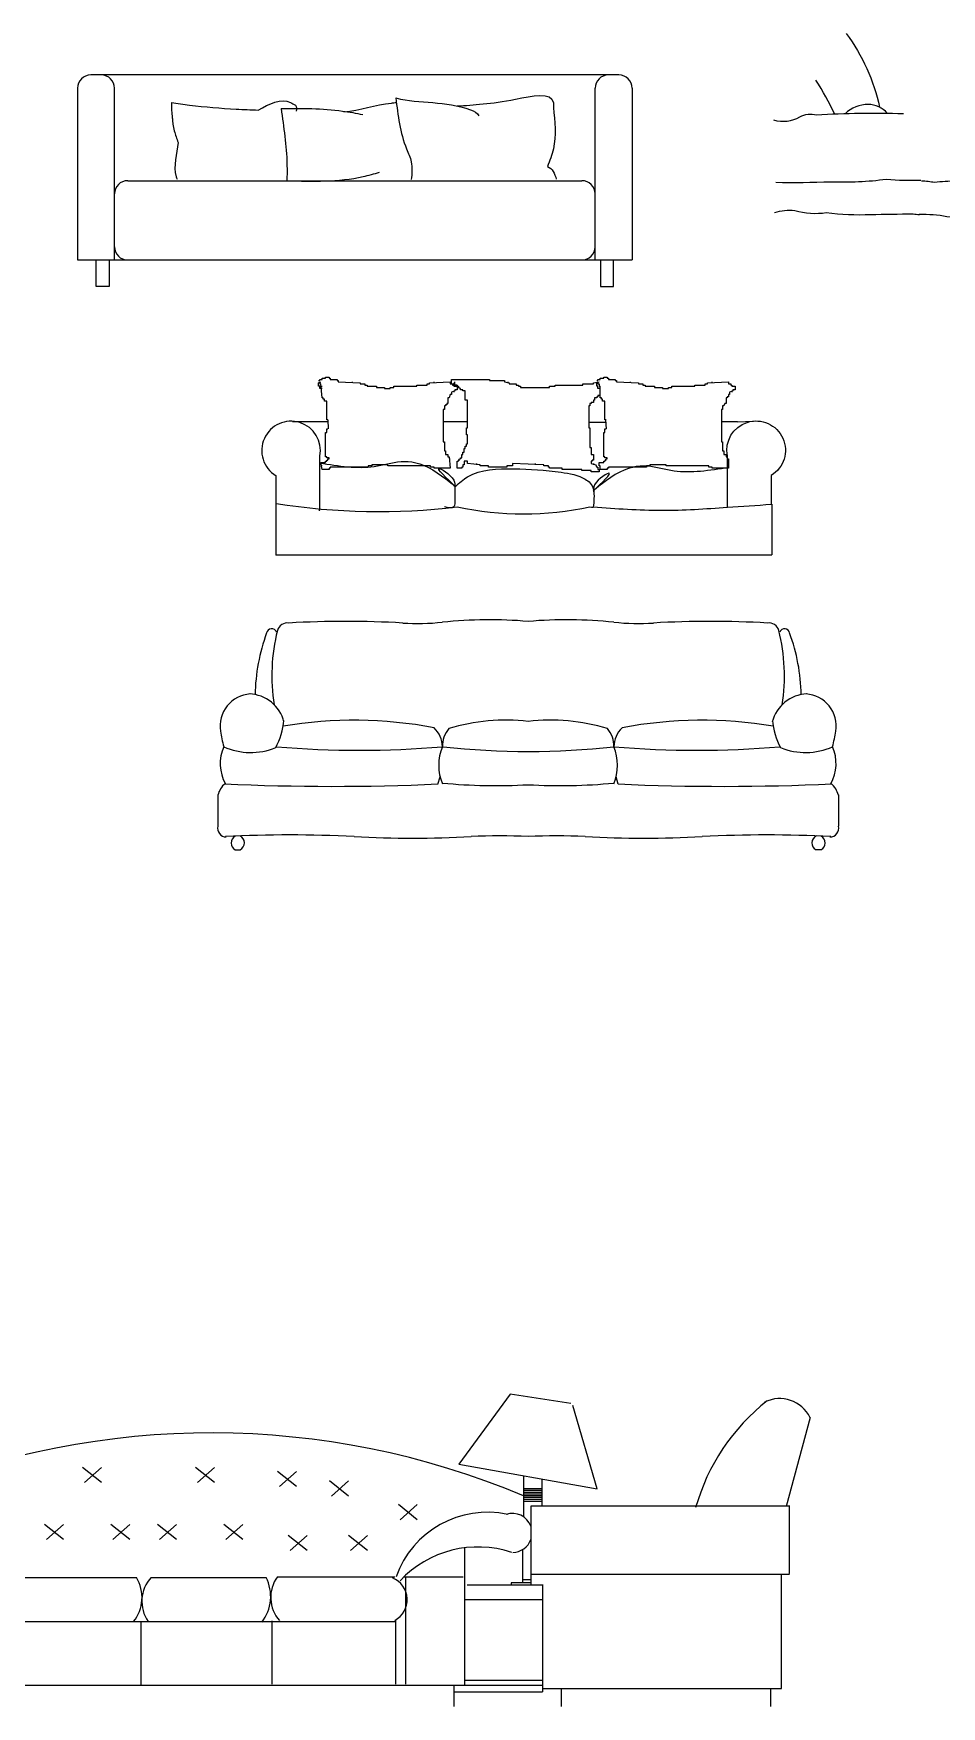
# Model space of a CAD drawing. Header units: inches. Extents: x 11.4 to 53.9, y 10.8 to 35.6.
# Drawn here: x 20.86 to 24.3, y 18.68 to 25.01 of the extents above; entities that cross this region are included whole.
import ezdxf

# ---------------------------------------------------------------- set-up
doc = ezdxf.new("R2010")
doc.units = ezdxf.units.IN
doc.header["$MEASUREMENT"] = 0
doc.layers.add('02', color=2, linetype='Continuous')
doc.layers.add('4', color=4, linetype='Continuous')

msp = doc.modelspace()

# ---------------------------------------------------------------- linework, layer by layer
at = {"layer": '02'}
for p, q in [((22.6616, 19.8625), (22.4676, 19.5969)), ((22.8914, 19.8266), (22.6616, 19.8625)), ((22.9919, 19.5036), (22.8986, 19.8194)), ((23.7085, 19.4377), (23.7992, 19.775)), ((21.1143, 19.5273), (21.0425, 19.5847)), ((21.0497, 19.5273), (21.1143, 19.5847)), ((21.542, 19.5273), (21.4702, 19.5847)), ((21.4774, 19.5273), (21.542, 19.5847)), ((21.8524, 19.5122), (21.7806, 19.5696)), ((21.7878, 19.5122), (21.8524, 19.5696)), ((22.4676, 19.5969), (22.9919, 19.5036)), ((22.0499, 19.4763), (21.9781, 19.5337)), ((21.9853, 19.4763), (22.0499, 19.5337)), ((22.7118, 19.5539), (22.7118, 19.3985)), ((22.7836, 19.4377), (22.7836, 19.5395)), ((22.3103, 19.3866), (22.2384, 19.444)), ((22.2456, 19.3866), (22.3103, 19.444)), ((22.7836, 19.5036), (22.7118, 19.5036)), ((22.7836, 19.4981), (22.7118, 19.4981)), ((22.7836, 19.4904), (22.7118, 19.4904)), ((22.7836, 19.4835), (22.7118, 19.4835)), ((22.7836, 19.478), (22.7118, 19.478)), ((22.7836, 19.4717), (22.7118, 19.4717)), ((22.7836, 19.4634), (22.7118, 19.4634)), ((22.7836, 19.4565), (22.7118, 19.4565)), ((23.7197, 19.4377), (22.7403, 19.4377)), ((22.7403, 19.4377), (22.7403, 19.1407)), ((23.7197, 19.1838), (23.7197, 19.4406)), ((20.9707, 19.312), (20.8989, 19.3694)), ((20.9061, 19.312), (20.9707, 19.3694)), ((21.2221, 19.312), (21.1502, 19.3694)), ((21.1574, 19.312), (21.2221, 19.3694)), ((21.3984, 19.312), (21.3266, 19.3694)), ((21.3338, 19.312), (21.3984, 19.3694)), ((21.6498, 19.312), (21.5779, 19.3694)), ((21.5851, 19.312), (21.6498, 19.3694)), ((21.8933, 19.2699), (21.8215, 19.3274)), ((21.8287, 19.2699), (21.8933, 19.3274)), ((22.1217, 19.2699), (22.0499, 19.3274)), ((22.0571, 19.2699), (22.1217, 19.3274)), ((22.4898, 18.7622), (22.4898, 19.2807)), ((22.7096, 19.1486), (22.7096, 19.2744)), ((20.5318, 19.1681), (21.2466, 19.1681)), ((21.302, 19.1686), (21.7375, 19.1686)), ((21.7805, 19.171), (22.2249, 19.171)), ((22.2589, 19.171), (22.4835, 19.171)), ((22.2673, 18.7644), (22.2673, 19.1668)), ((22.7861, 19.139), (22.4988, 19.139)), ((22.7403, 19.1486), (22.6654, 19.1486)), ((22.6654, 19.1486), (22.6654, 19.1381)), ((22.739, 19.1591), (22.7101, 19.1591)), ((22.7403, 19.1809), (23.7197, 19.1809)), ((22.7848, 19.1412), (22.7848, 18.7353)), ((23.6895, 18.7481), (23.6895, 19.1809)), ((22.4898, 19.0851), (22.7848, 19.0851)), ((20.7722, 19.0013), (22.2292, 19.0013)), ((21.2645, 18.7616), (21.2645, 19.0013)), ((21.7608, 18.7644), (21.7608, 19.0041)), ((22.2292, 18.7644), (22.2292, 19.0058)), ((20.2685, 18.7604), (22.7848, 18.7604)), ((22.4496, 18.6799), (22.4496, 18.7602)), ((22.4898, 18.7801), (22.7848, 18.7801)), ((22.7848, 18.7481), (23.6895, 18.7481)), ((23.6473, 18.7481), (23.6473, 18.6799)), ((22.4496, 18.7353), (22.7848, 18.7353)), ((22.8565, 18.6799), (22.8565, 18.744))]:
    msp.add_line(p, q, dxfattribs=at)
for centre, radius, start, end in [((24.1194, 19.2198), 0.7847, 128.10729, 164.26491), ((23.6819, 19.7164), 0.129, 26.10657, 116.06786), ((21.5301, 16.6581), 3.0574, 67.26157, 112.44226), ((22.5751, 19.0489), 0.3662, 77.73254, 160.53761), ((22.6708, 19.3371), 0.0738, 19.74981, 109.30173), ((22.5407, 18.8781), 0.4058, 71.71396, 136.80594), ((22.6708, 19.3371), 0.0738, 270.44296, 340.25019), ((21.1219, 19.0924), 0.1459, 321.34924, 31.28607), ((21.4034, 19.0777), 0.1362, 138.13419, 214.09488), ((21.599, 19.0966), 0.1561, 321.46915, 27.478), ((21.888, 19.0929), 0.1328, 143.97673, 221.44155), ((22.183, 19.0843), 0.089, 298.13823, 67.89139)]:
    msp.add_arc(centre, radius, start, end, dxfattribs=at)
at = {"layer": '4'}
for p, q in [((23.0736, 24.8552), (21.0737, 24.8552)), ((21.0237, 24.8052), (21.0237, 24.1551)), ((21.1637, 24.1551), (21.1637, 24.8052)), ((22.9836, 24.1551), (22.9836, 24.8052)), ((23.1236, 24.8052), (23.1236, 24.1551)), ((22.458, 24.7397), (22.458, 24.7397)), ((21.3865, 24.6921), (21.3865, 24.6921)), ((21.2137, 24.4551), (22.9336, 24.4551)), ((22.8152, 24.5016), (22.8152, 24.5016)), ((22.9836, 24.4051), (22.9836, 24.4051)), ((21.1637, 24.2051), (21.1637, 24.2051)), ((22.9836, 24.2051), (22.9836, 24.2051)), ((21.0237, 24.1551), (23.1236, 24.1551)), ((21.9367, 23.6987), (21.9411, 23.6987)), ((21.9367, 23.6899), (21.9455, 23.6943)), ((21.9367, 23.6768), (21.9367, 23.6899)), ((21.9411, 23.703), (21.9499, 23.703)), ((21.9411, 23.6987), (21.9411, 23.703)), ((21.9411, 23.6943), (21.9411, 23.6856)), ((21.9411, 23.6856), (21.9455, 23.6856)), ((21.9499, 23.6332), (21.9455, 23.6856)), ((21.9499, 23.7074), (21.963, 23.7074)), ((21.9499, 23.703), (21.9499, 23.7074)), ((21.963, 23.7074), (21.963, 23.7118)), ((21.963, 23.7118), (21.9761, 23.7118)), ((21.9761, 23.7118), (21.9761, 23.7074)), ((21.9761, 23.7074), (21.9804, 23.7074)), ((21.9804, 23.7074), (21.9804, 23.703)), ((21.9804, 23.703), (22.0067, 23.703)), ((22.0067, 23.703), (22.0067, 23.6987)), ((22.0067, 23.6987), (22.011, 23.6987)), ((22.011, 23.6987), (22.011, 23.6943)), ((22.011, 23.6943), (22.0941, 23.6899)), ((22.0635, 23.6943), (22.0635, 23.6899)), ((22.0941, 23.6899), (22.0941, 23.6856)), ((22.0941, 23.6856), (22.1116, 23.6856)), ((22.1116, 23.6856), (22.1116, 23.6812)), ((22.3475, 23.6856), (22.3563, 23.6856)), ((22.3475, 23.6812), (22.3475, 23.6856)), ((22.3563, 23.6899), (22.4349, 23.6943)), ((22.3563, 23.6856), (22.3563, 23.6899)), ((22.3738, 23.6899), (22.3738, 23.6943)), ((22.4349, 23.6943), (22.4349, 23.6856)), ((22.4349, 23.6856), (22.4481, 23.6856)), ((22.4393, 23.6856), (22.4393, 23.703)), ((22.4437, 23.6856), (22.4437, 23.6812)), ((22.4481, 23.6856), (22.4524, 23.6943)), ((22.4524, 23.6812), (22.4524, 23.6943)), ((22.5835, 23.703), (22.5835, 23.6987)), ((22.5835, 23.6987), (22.6403, 23.6987)), ((22.6403, 23.6987), (22.6403, 23.6943)), ((22.6403, 23.6943), (22.6578, 23.6899)), ((22.6535, 23.6943), (22.6535, 23.6899)), ((22.6578, 23.6899), (22.6578, 23.6856)), ((22.6578, 23.6856), (22.684, 23.6856)), ((22.684, 23.6856), (22.684, 23.6812)), ((22.9375, 23.6812), (22.9375, 23.6856)), ((22.9375, 23.6856), (22.9768, 23.6856)), ((22.9768, 23.6899), (22.9987, 23.6943)), ((22.9768, 23.6856), (22.9768, 23.6899)), ((22.99, 23.6987), (22.9943, 23.6987)), ((22.99, 23.6768), (22.99, 23.6899)), ((22.9943, 23.703), (23.0031, 23.703)), ((22.9943, 23.6987), (22.9943, 23.703)), ((22.9943, 23.6943), (22.9943, 23.6856)), ((22.9943, 23.6856), (22.9987, 23.6856)), ((22.9987, 23.6856), (22.9987, 23.6768)), ((23.0031, 23.703), (23.0031, 23.7074)), ((23.0031, 23.7074), (23.0162, 23.7074)), ((23.0162, 23.7118), (23.0293, 23.7118)), ((23.0162, 23.7074), (23.0162, 23.7118)), ((23.0293, 23.7118), (23.0293, 23.7074)), ((23.0293, 23.7074), (23.0337, 23.7074)), ((23.0337, 23.7074), (23.0337, 23.703)), ((23.0337, 23.703), (23.0599, 23.703)), ((23.0599, 23.703), (23.0599, 23.6987)), ((23.0599, 23.6987), (23.0643, 23.6987)), ((23.0643, 23.6987), (23.0643, 23.6943)), ((23.0643, 23.6943), (23.1473, 23.6899)), ((23.1167, 23.6943), (23.1167, 23.6899)), ((23.1473, 23.6899), (23.1473, 23.6856)), ((23.1473, 23.6856), (23.1648, 23.6856)), ((23.1648, 23.6856), (23.1648, 23.6812)), ((23.4008, 23.6856), (23.4095, 23.6856)), ((23.4008, 23.6812), (23.4008, 23.6856)), ((23.4095, 23.6899), (23.4882, 23.6943)), ((23.4095, 23.6856), (23.4095, 23.6899)), ((23.427, 23.6899), (23.427, 23.6943)), ((23.4882, 23.6943), (23.4882, 23.6856)), ((23.4882, 23.6856), (23.4969, 23.6856)), ((23.4969, 23.6856), (23.4969, 23.6812)), ((21.9411, 23.6768), (21.9367, 23.6768)), ((21.9411, 23.6681), (21.9411, 23.6768)), ((21.9499, 23.6681), (21.9411, 23.6681)), ((21.9455, 23.6768), (21.9499, 23.6768)), ((21.9542, 23.6332), (21.9499, 23.6332)), ((21.9542, 23.6288), (21.9542, 23.6332)), ((21.9586, 23.6288), (21.9542, 23.6288)), ((21.9586, 23.6201), (21.9586, 23.6288)), ((21.9673, 23.6201), (21.9586, 23.6201)), ((21.9673, 23.5502), (21.9673, 23.6201)), ((22.1116, 23.6812), (22.1203, 23.6812)), ((22.1203, 23.6812), (22.1203, 23.6768)), ((22.1203, 23.6768), (22.1553, 23.6768)), ((22.1553, 23.6768), (22.1553, 23.6725)), ((22.1553, 23.6725), (22.1858, 23.6725)), ((22.1858, 23.6725), (22.1858, 23.6681)), ((22.1858, 23.6681), (22.2077, 23.6681)), ((22.2077, 23.6725), (22.2208, 23.6725)), ((22.2077, 23.6681), (22.2077, 23.6725)), ((22.2208, 23.6768), (22.3082, 23.6768)), ((22.2208, 23.6725), (22.2208, 23.6768)), ((22.3082, 23.6812), (22.3475, 23.6812)), ((22.3082, 23.6768), (22.3082, 23.6812)), ((22.4262, 23.6332), (22.4262, 23.6113)), ((22.4306, 23.6332), (22.4262, 23.6332)), ((22.4349, 23.6463), (22.4306, 23.6332)), ((22.4349, 23.6375), (22.4306, 23.6375)), ((22.4393, 23.6463), (22.4349, 23.6463)), ((22.4524, 23.6594), (22.4393, 23.655)), ((22.4393, 23.655), (22.4393, 23.6463)), ((22.4437, 23.6812), (22.4481, 23.6812)), ((22.4481, 23.6812), (22.4481, 23.6768)), ((22.4481, 23.6768), (22.4655, 23.6768)), ((22.4481, 23.6594), (22.4481, 23.655)), ((22.4612, 23.6812), (22.4524, 23.6812)), ((22.4612, 23.6637), (22.4524, 23.6637)), ((22.4524, 23.6637), (22.4524, 23.6594)), ((22.4612, 23.6812), (22.4612, 23.6637)), ((22.4699, 23.6681), (22.4655, 23.6768)), ((22.4699, 23.6725), (22.4655, 23.6725)), ((22.4743, 23.6681), (22.4699, 23.6681)), ((22.4743, 23.6637), (22.4743, 23.6681)), ((22.483, 23.6637), (22.4743, 23.6637)), ((22.483, 23.6594), (22.483, 23.6637)), ((22.4918, 23.6594), (22.483, 23.6594)), ((22.4918, 23.6244), (22.4918, 23.6594)), ((22.5005, 23.6244), (22.4918, 23.6244)), ((22.5005, 23.5196), (22.5005, 23.6244)), ((22.684, 23.6812), (22.6928, 23.6812)), ((22.6928, 23.6812), (22.6928, 23.6768)), ((22.6928, 23.6768), (22.7015, 23.6768)), ((22.7015, 23.6768), (22.7015, 23.6725)), ((22.7015, 23.6725), (22.8108, 23.6725)), ((22.8108, 23.6768), (22.8326, 23.6768)), ((22.8108, 23.6725), (22.8108, 23.6768)), ((22.8326, 23.6812), (22.9375, 23.6812)), ((22.8326, 23.6768), (22.8326, 23.6812)), ((22.9768, 23.6244), (22.9768, 23.6157)), ((22.9812, 23.6244), (22.9768, 23.6244)), ((22.9812, 23.6332), (22.9812, 23.6244)), ((22.99, 23.6332), (22.9812, 23.6332)), ((22.9943, 23.6768), (22.99, 23.6768)), ((22.99, 23.6375), (22.99, 23.6332)), ((22.9943, 23.6375), (22.99, 23.6375)), ((22.9943, 23.6681), (22.9943, 23.6768)), ((23.0031, 23.6681), (22.9943, 23.6681)), ((23.0031, 23.6419), (22.9943, 23.6419)), ((22.9943, 23.6419), (22.9943, 23.6375)), ((22.9987, 23.6768), (23.0031, 23.6768)), ((23.0031, 23.6332), (23.0031, 23.6768)), ((23.0074, 23.6332), (23.0031, 23.6332)), ((23.0074, 23.6288), (23.0074, 23.6332)), ((23.0118, 23.6288), (23.0074, 23.6288)), ((23.0118, 23.6201), (23.0118, 23.6288)), ((23.0206, 23.6201), (23.0118, 23.6201)), ((23.0206, 23.5502), (23.0206, 23.6201)), ((23.1648, 23.6812), (23.1735, 23.6812)), ((23.1735, 23.6812), (23.1735, 23.6768)), ((23.1735, 23.6768), (23.2085, 23.6768)), ((23.2085, 23.6768), (23.2085, 23.6725)), ((23.2085, 23.6725), (23.2391, 23.6725)), ((23.2391, 23.6725), (23.2391, 23.6681)), ((23.2391, 23.6681), (23.2609, 23.6681)), ((23.2609, 23.6725), (23.274, 23.6725)), ((23.2609, 23.6681), (23.2609, 23.6725)), ((23.274, 23.6768), (23.3614, 23.6768)), ((23.274, 23.6725), (23.274, 23.6768)), ((23.3614, 23.6768), (23.3614, 23.6812)), ((23.3614, 23.6812), (23.4008, 23.6812)), ((23.4794, 23.6332), (23.4794, 23.6113)), ((23.4838, 23.6332), (23.4794, 23.6332)), ((23.4882, 23.6375), (23.4838, 23.6375)), ((23.4838, 23.6375), (23.4838, 23.6332)), ((23.4882, 23.6463), (23.4882, 23.6375)), ((23.4925, 23.6463), (23.4882, 23.6463)), ((23.5056, 23.6594), (23.4925, 23.655)), ((23.4925, 23.655), (23.4925, 23.6463)), ((23.4969, 23.6812), (23.5013, 23.6812)), ((23.5013, 23.6812), (23.5013, 23.6768)), ((23.5013, 23.6768), (23.5144, 23.6768)), ((23.5013, 23.6594), (23.5013, 23.655)), ((23.5144, 23.6637), (23.5056, 23.6637)), ((23.5056, 23.6637), (23.5056, 23.6594)), ((23.5144, 23.6768), (23.5144, 23.6637)), ((22.4087, 23.5895), (22.4087, 23.4673)), ((22.4131, 23.5895), (22.4087, 23.5895)), ((22.4175, 23.6026), (22.4131, 23.6026)), ((22.4131, 23.6026), (22.4131, 23.5895)), ((22.4218, 23.607), (22.4175, 23.607)), ((22.4175, 23.607), (22.4175, 23.6026)), ((22.4262, 23.6113), (22.4218, 23.6113)), ((22.4218, 23.6113), (22.4218, 23.607)), ((22.9637, 23.6026), (22.9594, 23.6026)), ((22.9594, 23.6026), (22.9594, 23.5196)), ((22.9681, 23.6113), (22.9637, 23.6113)), ((22.9637, 23.6113), (22.9637, 23.6026)), ((22.9681, 23.6157), (22.9681, 23.6113)), ((22.9768, 23.6157), (22.9681, 23.6157)), ((23.4619, 23.5895), (23.4619, 23.4673)), ((23.4663, 23.5895), (23.4619, 23.5895)), ((23.4707, 23.6026), (23.4663, 23.6026)), ((23.4663, 23.6026), (23.4663, 23.5895)), ((23.475, 23.6113), (23.4707, 23.6026)), ((23.475, 23.607), (23.4707, 23.607)), ((23.4794, 23.6113), (23.475, 23.6113)), ((21.9715, 23.5428), (21.8379, 23.5428)), ((21.963, 23.5022), (21.9673, 23.5022)), ((21.963, 23.4105), (21.963, 23.5022)), ((21.9717, 23.5502), (21.9673, 23.5502)), ((21.9673, 23.5153), (21.9717, 23.5153)), ((21.9673, 23.5022), (21.9673, 23.5153)), ((21.9714, 23.5502), (21.9721, 23.5159)), ((22.5005, 23.5428), (22.4087, 23.5428)), ((22.4961, 23.4935), (22.4961, 23.5196)), ((22.4961, 23.5196), (22.5005, 23.5196)), ((22.5005, 23.4935), (22.4961, 23.4935)), ((22.5005, 23.4585), (22.5005, 23.4935)), ((22.9594, 23.5415), (23.0233, 23.5415)), ((22.9594, 23.5196), (22.9637, 23.5196)), ((22.9637, 23.5196), (22.9637, 23.4454)), ((23.0162, 23.5022), (23.0206, 23.5022)), ((23.0162, 23.4105), (23.0162, 23.5022)), ((23.0249, 23.5502), (23.0206, 23.5502)), ((23.0206, 23.5022), (23.0206, 23.5153)), ((23.0206, 23.5153), (23.0249, 23.5153)), ((23.0227, 23.5502), (23.0249, 23.5153)), ((23.5231, 23.5428), (23.4619, 23.5428)), ((23.5227, 23.5428), (23.5833, 23.5454)), ((22.4087, 23.4673), (22.4131, 23.4673)), ((22.4131, 23.4673), (22.4131, 23.4323)), ((22.4131, 23.4323), (22.4175, 23.4323)), ((22.4175, 23.4323), (22.4175, 23.4192)), ((22.4874, 23.4411), (22.4918, 23.4411)), ((22.4874, 23.428), (22.4874, 23.4411)), ((22.4918, 23.4411), (22.4918, 23.4498)), ((22.4918, 23.4498), (22.4961, 23.4498)), ((22.4961, 23.4585), (22.5005, 23.4585)), ((22.4961, 23.4498), (22.4961, 23.4585)), ((22.9637, 23.4454), (22.9681, 23.4454)), ((22.9681, 23.4454), (22.9681, 23.4192)), ((23.4619, 23.4673), (23.4663, 23.4673)), ((23.4663, 23.4673), (23.4663, 23.4323)), ((23.4663, 23.4323), (23.4707, 23.4323)), ((23.4707, 23.4323), (23.4707, 23.4192)), ((21.9499, 23.3625), (21.9455, 23.3887)), ((21.9455, 23.3887), (21.963, 23.3887)), ((21.9499, 23.3756), (21.9455, 23.3756)), ((21.9673, 23.4105), (21.963, 23.4105)), ((21.963, 23.3887), (21.963, 23.393)), ((21.963, 23.393), (21.9673, 23.393)), ((21.9673, 23.4061), (21.9673, 23.4105)), ((21.9761, 23.4061), (21.9673, 23.4061)), ((21.9673, 23.393), (21.9673, 23.3974)), ((21.9673, 23.3974), (21.9717, 23.3974)), ((21.9717, 23.4018), (21.9761, 23.4018)), ((21.9717, 23.3974), (21.9717, 23.4018)), ((21.9761, 23.4018), (21.9761, 23.4061)), ((21.9761, 23.3668), (21.9761, 23.3625)), ((21.9804, 23.3668), (21.9761, 23.3668)), ((22.1247, 23.3712), (21.9804, 23.3712)), ((21.9804, 23.3712), (21.9804, 23.3668)), ((22.1378, 23.3756), (22.1247, 23.3756)), ((22.1247, 23.3756), (22.1247, 23.3712)), ((22.199, 23.3799), (22.1378, 23.3799)), ((22.1378, 23.3799), (22.1378, 23.3756)), ((22.199, 23.3756), (22.199, 23.3799)), ((22.3607, 23.3756), (22.199, 23.3756)), ((22.3607, 23.3712), (22.3607, 23.3756)), ((22.3738, 23.3712), (22.3607, 23.3712)), ((22.3738, 23.3668), (22.3738, 23.3712)), ((22.4349, 23.3668), (22.3738, 23.3668)), ((22.4175, 23.4192), (22.4262, 23.4192)), ((22.4262, 23.4192), (22.4262, 23.4105)), ((22.4262, 23.4105), (22.4306, 23.4105)), ((22.4306, 23.4105), (22.4349, 23.3668)), ((22.4306, 23.4018), (22.4349, 23.4018)), ((22.4612, 23.3668), (22.4612, 23.393)), ((22.4612, 23.393), (22.4655, 23.393)), ((22.4786, 23.3668), (22.4612, 23.3668)), ((22.4655, 23.393), (22.4699, 23.4018)), ((22.4655, 23.3974), (22.4699, 23.3974)), ((22.4699, 23.4018), (22.4743, 23.4018)), ((22.4743, 23.4061), (22.4786, 23.4061)), ((22.4743, 23.4018), (22.4743, 23.4061)), ((22.4786, 23.4192), (22.483, 23.4192)), ((22.4786, 23.4061), (22.4786, 23.4192)), ((22.4786, 23.3712), (22.4786, 23.3668)), ((22.483, 23.3712), (22.4786, 23.3712)), ((22.483, 23.428), (22.4874, 23.428)), ((22.483, 23.4192), (22.483, 23.428)), ((22.483, 23.3799), (22.483, 23.3712)), ((22.4874, 23.3799), (22.483, 23.3799)), ((22.4874, 23.393), (22.4874, 23.3799)), ((22.5005, 23.393), (22.4874, 23.393)), ((22.5005, 23.3843), (22.5005, 23.393)), ((22.5486, 23.3799), (22.5005, 23.3843)), ((22.5355, 23.3799), (22.5355, 23.3843)), ((22.5486, 23.3756), (22.5486, 23.3799)), ((22.5792, 23.3756), (22.5486, 23.3756)), ((22.5792, 23.3712), (22.5792, 23.3756)), ((22.6491, 23.3712), (22.5792, 23.3712)), ((22.6709, 23.3756), (22.6491, 23.3756)), ((22.6491, 23.3756), (22.6491, 23.3712)), ((22.7889, 23.3799), (22.6709, 23.3843)), ((22.6709, 23.3843), (22.6709, 23.3756)), ((22.7583, 23.3799), (22.7583, 23.3843)), ((22.7889, 23.3756), (22.7889, 23.3799)), ((22.8064, 23.3756), (22.7889, 23.3756)), ((22.8064, 23.3712), (22.8064, 23.3756)), ((22.8108, 23.3712), (22.8064, 23.3712)), ((22.8108, 23.3668), (22.8108, 23.3712)), ((22.8589, 23.3668), (22.8108, 23.3668)), ((22.8589, 23.3625), (22.8589, 23.3668)), ((22.9681, 23.4192), (22.9768, 23.4192)), ((22.9681, 23.393), (22.9681, 23.3843)), ((22.9725, 23.393), (22.9681, 23.393)), ((22.9681, 23.3843), (22.9856, 23.3799)), ((22.9725, 23.3974), (22.9725, 23.393)), ((22.9768, 23.3974), (22.9725, 23.3974)), ((22.9768, 23.4192), (22.9768, 23.3974)), ((22.9768, 23.3843), (22.9768, 23.3799)), ((22.9856, 23.3799), (22.99, 23.3712)), ((22.9856, 23.3756), (22.99, 23.3756)), ((22.99, 23.3712), (22.9943, 23.3712)), ((22.9943, 23.3712), (22.9943, 23.3625)), ((22.9987, 23.3756), (22.9987, 23.3887)), ((22.9987, 23.3887), (23.0162, 23.3887)), ((23.0031, 23.3756), (22.9987, 23.3756)), ((23.0031, 23.3625), (23.0031, 23.3756)), ((23.0206, 23.4105), (23.0162, 23.4105)), ((23.0162, 23.393), (23.0206, 23.393)), ((23.0162, 23.3887), (23.0162, 23.393)), ((23.0206, 23.4061), (23.0206, 23.4105)), ((23.0293, 23.4061), (23.0206, 23.4061)), ((23.0206, 23.393), (23.0249, 23.4018)), ((23.0206, 23.3974), (23.0249, 23.3974)), ((23.0249, 23.4018), (23.0293, 23.4018)), ((23.0293, 23.4018), (23.0293, 23.4061)), ((23.0293, 23.3668), (23.0293, 23.3625)), ((23.0337, 23.3668), (23.0293, 23.3668)), ((23.1779, 23.3712), (23.0337, 23.3712)), ((23.0337, 23.3712), (23.0337, 23.3668)), ((23.1779, 23.3756), (23.1779, 23.3712)), ((23.191, 23.3756), (23.1779, 23.3756)), ((23.2522, 23.3799), (23.191, 23.3799)), ((23.191, 23.3799), (23.191, 23.3756)), ((23.2522, 23.3756), (23.2522, 23.3799)), ((23.4139, 23.3756), (23.2522, 23.3756)), ((23.4139, 23.3712), (23.4139, 23.3756)), ((23.427, 23.3712), (23.4139, 23.3712)), ((23.427, 23.3668), (23.427, 23.3712)), ((23.4882, 23.3668), (23.427, 23.3668)), ((23.4707, 23.4192), (23.4794, 23.4192)), ((23.4794, 23.4192), (23.4794, 23.4105)), ((23.4794, 23.4105), (23.4838, 23.4105)), ((23.4838, 23.4018), (23.4882, 23.4018)), ((23.4882, 23.4018), (23.4882, 23.3668)), ((21.7752, 23.0372), (21.7752, 23.3385)), ((21.9761, 23.3625), (21.9499, 23.3625)), ((22.9331, 23.3625), (22.8589, 23.3625)), ((22.9331, 23.3581), (22.9331, 23.3625)), ((22.9681, 23.3581), (22.9331, 23.3581)), ((22.9681, 23.3537), (22.9681, 23.3581)), ((22.9987, 23.3537), (22.9681, 23.3537)), ((22.9943, 23.3625), (22.9987, 23.3625)), ((22.9987, 23.3625), (22.9987, 23.3537)), ((23.0293, 23.3625), (23.0031, 23.3625)), ((21.775, 23.0394), (23.6529, 23.0394)), ((22.3884, 22.1712), (22.3969, 22.199)), ((23.0714, 22.1712), (23.063, 22.199)), ((21.555, 22.131), (21.555, 22.0118)), ((23.9048, 22.131), (23.9048, 22.0118)), ((21.6205, 21.9228), (21.6406, 21.9228)), ((23.8393, 21.9228), (23.8192, 21.9228))]:
    msp.add_line(p, q, dxfattribs=at)
for points in [[(23.9346, 25.0123, -0.10374), (24.0608, 24.7333, -0.10374)], [(23.8906, 24.7064, 0.030474), (23.8198, 24.8356)], [(23.6594, 24.6849, 0.200345), (23.7593, 24.6966, -0.196582), (23.822, 24.7044, -0.022676), (24.1509, 24.709, -0.020047)], [(24.3526, 24.6694, -0.108875), (24.3651, 24.5222, -0.045389), (24.369, 24.4713, -0.271433), (24.3494, 24.4537, 0.029717), (24.2691, 24.4478, 0.034041), (24.2188, 24.4539)], [(24.2173, 24.4563, -0.033256), (24.0865, 24.4597, -0.042997), (23.8749, 24.4499, -0.015754), (23.6672, 24.448)], [(23.6633, 24.3341, -0.107393), (23.7398, 24.3423, 0.112645), (23.859, 24.3347, 0.041483), (24.0266, 24.3272, 0.00194), (24.1881, 24.3302, 0.03072), (24.2115, 24.3265, 0.03072)], [(24.2111, 24.3282, -0.055155), (24.3153, 24.3197, 0.091019), (24.4406, 24.3332, 0.103723), (24.495, 24.3363, -0.386804), (24.5285, 24.328, -0.170275), (24.5377, 24.3096, -0.03027), (24.5451, 24.1981, 0.052953), (24.5425, 24.1251, 0.052953)], [(21.9369, 23.2075), (21.9413, 23.2075), (21.9413, 23.4127, 1.92092), (21.7752, 23.3385)], [(23.4842, 23.219), (23.4842, 23.4136, -1.92092), (23.6502, 23.3394), (23.6502, 23.2303)], [(21.7752, 23.2337, 0.069944), (22.4613, 23.2206, 0.104898), (22.9638, 23.2206, 0.000742), (22.9762, 23.2193, 0.000742)]]:
    msp.add_lwpolyline(points, format="xyb", dxfattribs=at)
for points in [[(21.1437, 24.1551), (21.1437, 24.0551), (21.0937, 24.0551), (21.0937, 24.1551)], [(23.0036, 24.1551), (23.0036, 24.0551), (23.0536, 24.0551), (23.0536, 24.1551)], [(22.4393, 23.703), (22.5835, 23.703)], [(23.6529, 23.2304), (23.6529, 23.0394)]]:
    msp.add_lwpolyline(points, dxfattribs=at)
for centre, radius, start, end in [((21.0737, 24.8052), 0.05, 90, 180), ((21.1137, 24.8052), 0.05, 0, 90), ((23.0336, 24.8052), 0.05, 90, 180), ((23.0736, 24.8052), 0.05, 0, 90), ((24.0181, 24.6152), 0.1284, 90.09303, 133.48494), ((24.018, 24.6498), 0.0938, 40.28324, 90.09303), ((21.2137, 24.4051), 0.05, 90, 180), ((22.9336, 24.4051), 0.05, 0, 90), ((21.2137, 24.2051), 0.05, 180, 270), ((22.9336, 24.2051), 0.05, 270, 0), ((22.418, 22.4955), 0.7222, 159.92854, 178.90724), ((21.7589, 22.7393), 0.0196, 21.3094, 168.21007), ((22.47, 22.5813), 0.7106, 166.04291, 188.86326), ((21.8178, 22.7424), 0.0389, 80.79247, 164.63469), ((22.0396, 19.1012), 3.6859, 86.64774, 93.35226), ((22.3104, 23.7255), 0.9463, 266.64774, 275.73725), ((22.5847, 20.9961), 1.7968, 85.36365, 95.73725), ((22.8752, 20.9961), 1.7968, 84.26275, 94.63635), ((23.1494, 23.7255), 0.9463, 264.26275, 273.35226), ((23.4202, 19.1012), 3.6859, 86.64774, 93.35226), ((23.642, 22.7424), 0.0389, 15.36531, 99.20753), ((22.9898, 22.5813), 0.7106, 351.13674, 13.95709), ((23.7009, 22.7393), 0.0196, 11.78993, 158.6906), ((23.0418, 22.4955), 0.7222, 1.09276, 20.07146), ((21.6852, 22.3907), 0.1219, 93.76468, 188.86925), ((21.6699, 22.373), 0.1395, 13.81371, 88.25087), ((23.79, 22.373), 0.1395, 91.74913, 166.18629), ((23.7746, 22.3907), 0.1219, 351.13075, 86.23532), ((22.1314, 22.4604), 0.5734, 188.86925, 194.92722), ((21.5324, 22.4391), 0.2742, 331.81087, 354.44588), ((22.0705, 20.7855), 1.6274, 79.2588, 99.48992), ((22.3066, 22.3125), 0.0985, 0.08947, 46.9425), ((22.5053, 22.315), 0.1003, 138.64531, 181.35795), ((22.6431, 21.6877), 0.7256, 83.13099, 107.0772), ((22.8167, 21.6877), 0.7256, 72.9228, 96.86901), ((22.9545, 22.315), 0.1003, 358.64205, 41.35469), ((23.1532, 22.3125), 0.0985, 133.0575, 179.91053), ((23.3893, 20.7855), 1.6274, 80.51008, 100.7412), ((23.9275, 22.4391), 0.2742, 185.55412, 208.18913), ((23.3285, 22.4604), 0.5734, 345.07278, 351.13075), ((21.7227, 22.2487), 0.1589, 156.28459, 208.80923), ((21.6793, 22.5395), 0.2487, 245.78722, 292.39554), ((22.0911, 25.9993), 3.7, 265.13285, 274.86715), ((22.5797, 22.2424), 0.1882, 158.09273, 201.90727), ((22.7311, 25.2573), 2.9624, 263.74174, 276.25826), ((22.8802, 22.2424), 0.1882, 338.09273, 21.90727), ((23.3687, 25.9993), 3.7, 265.13285, 274.86715), ((23.7805, 22.5395), 0.2487, 247.60446, 294.21278), ((23.7371, 22.2487), 0.1589, 331.19077, 23.71541), ((21.6371, 22.1089), 0.0845, 130.09695, 166.34148), ((21.9896, 31.0341), 8.8714, 267.35623, 272.57772), ((22.6076, 24.2623), 2.0968, 264.45552, 273.3429), ((22.8522, 24.2623), 2.0968, 266.6571, 275.54448), ((23.4702, 31.0341), 8.8714, 267.42228, 272.64377), ((23.8227, 22.1089), 0.0845, 13.65852, 49.90305), ((21.5865, 22.0039), 0.0325, 165.86436, 270.76222), ((21.8272, 17.2213), 4.7574, 87.06435, 92.93565), ((21.6345, 21.9484), 0.0292, 118.10512, 242.4194), ((21.6262, 21.9484), 0.0292, 297.5806, 65.1343), ((22.6221, 19.871), 2.1042, 87.06435, 92.93565), ((22.8377, 19.871), 2.1042, 87.06435, 92.93565), ((23.6327, 17.2213), 4.7574, 87.06435, 92.93565), ((23.8336, 21.9484), 0.0292, 114.8657, 242.4194), ((23.8253, 21.9484), 0.0292, 297.5806, 61.89488), ((23.8733, 22.0039), 0.0325, 269.23778, 14.13564), ((22.2926, 26.2972), 4.3305, 267.06435, 272.93565), ((23.1672, 26.2972), 4.3305, 267.06435, 272.93565)]:
    msp.add_arc(centre, radius, start, end, dxfattribs=at)
for points, end_tangent in [([(21.7077, 24.7224), (21.8303, 24.7513), (21.8484, 24.7404)], (0.093453, -0.995624)), ([(21.3793, 24.7513), (21.3902, 24.6432), (21.4046, 24.5999)], (0.530465, -0.847707)), ([(21.4479, 24.7404), (21.6247, 24.726), (21.7077, 24.7224)], (0.980627, 0.195886))]:
    msp.add_spline(points, degree=3, dxfattribs=dict(at, end_tangent=end_tangent))
at = {"layer": '4', "start_tangent": (0.970212, -0.242255), "end_tangent": (0.404576, -0.914504)}
msp.add_spline([(22.2291, 24.7681), (22.5116, 24.7233), (22.543, 24.7009)], degree=3, dxfattribs=at)
at = {"layer": '4'}
for points in [[(22.2291, 24.7681), (22.2695, 24.5755), (22.2874, 24.5263), (22.2874, 24.4591)], [(22.8254, 24.7323), (22.8254, 24.5755), (22.803, 24.5083)], [(21.9413, 23.3865), (22.1466, 23.3734), (22.3695, 23.3603), (22.4525, 23.2992), (22.3913, 23.3647), (22.4482, 23.321), (22.4525, 23.2948)], [(23.4881, 23.369), (23.2828, 23.3559), (23.0599, 23.3428), (22.9769, 23.2817), (23.0381, 23.3472), (22.9813, 23.3035), (22.9769, 23.2773)], [(22.4525, 23.2948), (22.4525, 23.2511), (22.4482, 23.2206), (22.4132, 23.2206)], [(22.9769, 23.2206), (23.2355, 23.2076), (23.4842, 23.219), (23.6502, 23.2303)]]:
    msp.add_spline(points, degree=3, dxfattribs=at)
for points, start_tangent in [([(22.4615, 24.738), (22.682, 24.7636), (22.8254, 24.7502), (22.8254, 24.7323)], (0.992296, 0.123886)), ([(21.3793, 24.7513), (21.4479, 24.7404)], (0.217184, 0.976131)), ([(21.7942, 24.7278), (22.0273, 24.7188), (22.1036, 24.7054)], (0.964845, -0.262819)), ([(21.7942, 24.7278), (21.8166, 24.5173), (21.8166, 24.4551)], (0.371781, -0.92832)), ([(21.8166, 24.4551), (22.1048, 24.4706), (22.1675, 24.4871)], (0.999693, -0.024795))]:
    msp.add_spline(points, degree=3, dxfattribs=dict(at, start_tangent=start_tangent))
for points in [[(21.8484, 24.7404), (21.8528, 24.7339), (21.8534, 24.7266), (21.8518, 24.7188)], [(22.803, 24.5083), (22.8219, 24.5009), (22.8308, 24.4826), (22.8366, 24.4608)], [(22.9766, 23.2193), (22.9767, 23.2197), (22.9768, 23.2201), (22.9769, 23.2206)]]:
    msp.add_open_spline(points, degree=3, dxfattribs=at)
for points, knots in [([(22.0322, 24.7161), (22.093, 24.7208), (22.1578, 24.7446), (22.2248, 24.7503), (22.2312, 24.7508)], [0, 0, 0, 0, 18.280519, 20.206835, 20.206835, 20.206835, 20.206835]), ([(21.4046, 24.5999), (21.4007, 24.5568), (21.3837, 24.5068), (21.3995, 24.4639), (21.4008, 24.4608)], [0, 0, 0, 0, 12.992159, 14.00946, 14.00946, 14.00946, 14.00946]), ([(22.454, 23.2977), (22.469, 23.3109), (22.529, 23.3637), (22.68, 23.3671), (22.8245, 23.3584), (22.9369, 23.3377), (22.9837, 23.2965), (22.9789, 23.2388), (22.9762, 23.2193)], [0, 0, 0, 0, 11.825588, 47.31308, 83.239756, 102.325445, 112.28465, 121.655755, 121.655755, 121.655755, 121.655755])]:
    msp.add_open_spline(points, degree=3, knots=knots, dxfattribs=at)

doc.saveas('drawing.dxf')
